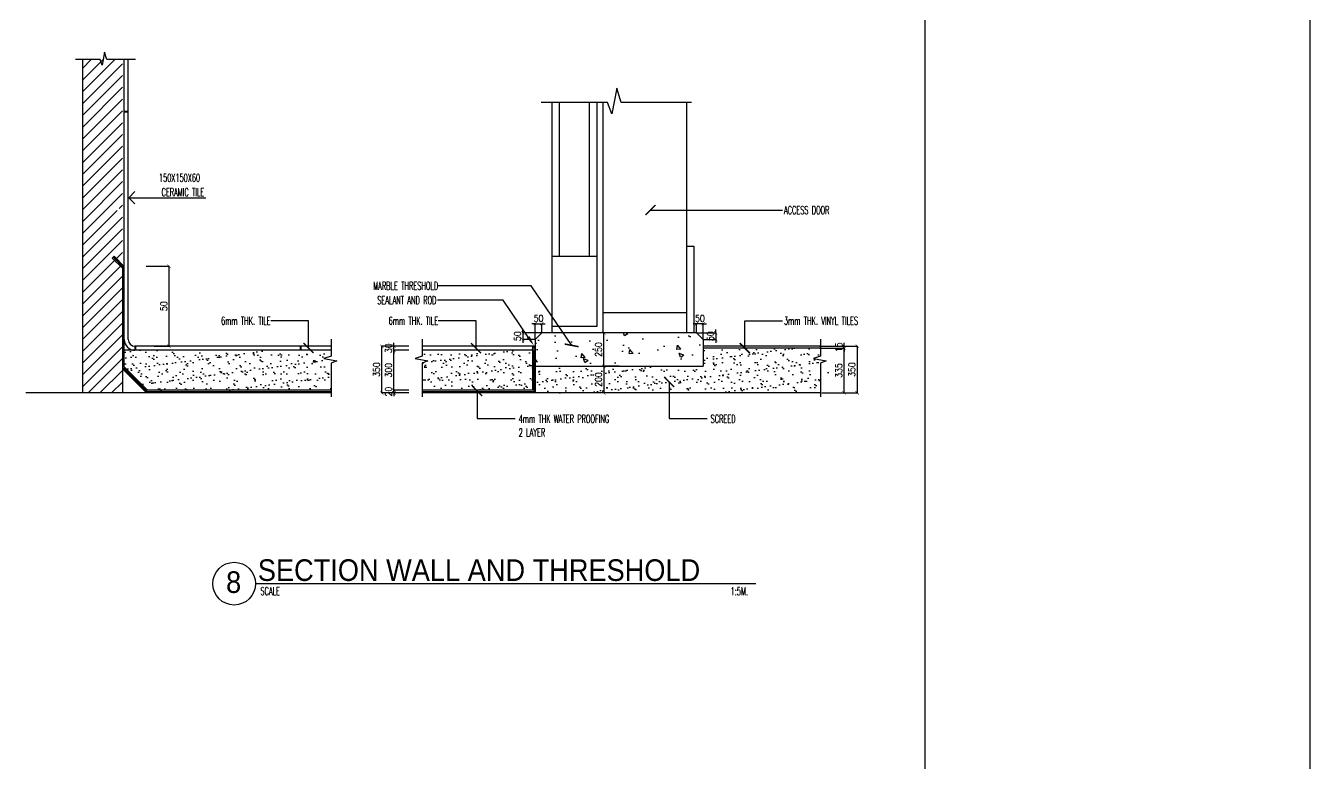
# Model space of a CAD drawing. Extents: x -263967 to -235090, y 166361 to 186286.
# Drawn here: x -245275 to -235642, y 171889 to 177418 of the extents above; entities that cross this region are included whole.
import ezdxf
from ezdxf.enums import TextEntityAlignment as Align

# ---------------------------------------------------------------- set-up
doc = ezdxf.new("R2010")
doc.units = 0
doc.header["$LTSCALE"] = 500
doc.header["$MEASUREMENT"] = 0
doc.linetypes.add('HIDDEN2', pattern=[0.1875, 0.125, -0.0625])
doc.layers.get('0').update_dxf_attribs({"linetype": 'CONTINUOUS'})
doc.layers.get('DEFPOINTS').update_dxf_attribs({"linetype": 'CONTINUOUS'})
for name, color, linetype in [('Dimout', 4, 'CONTINUOUS'), ('HatchA', 11, 'CONTINUOUS'), ('Plaster', 7, 'CONTINUOUS'), ('SANI', 2, 'CONTINUOUS'), ('TITLE', 1, 'CONTINUOUS'), ('TXT', 2, 'CONTINUOUS'), ('TXT1', 2, 'CONTINUOUS'), ('WALL', 6, 'CONTINUOUS'), ('WallPartition', 2, 'CONTINUOUS'), ('Windows', 9, 'CONTINUOUS')]:
    doc.layers.add(name, color=color, linetype=linetype)
doc.styles.add('DIM', font='simplex.shx', dxfattribs={"width": 0.85})
doc.styles.add('ROMANS', font='romans.shx', dxfattribs={"width": 0.6})
doc.styles.add('TTXT', font='swisse.ttf', dxfattribs={"width": 0.9})
doc.dimstyles.new('DIM1-25', dxfattribs={"dimscale": 25, "dimtxt": 2, "dimasz": 1, "dimexe": 0.03, "dimexo": 0.03, "dimgap": 0.6, "dimtad": 1, "dimdec": 0, "dimdsep": 46, "dimtxsty": 'DIM', "dimblk1": 'ARCHTICK', "dimblk2": 'ARCHTICK', "dimsah": 1, "dimcen": 0.09, "dimdle": 0.03, "dimclrd": 256, "dimclrt": 2, "dimadec": 0, "dimazin": 0, "dimtfac": 1, "dimtdec": 0, "dimtix": 1, "dimtmove": 1, "dimatfit": 3, "dimldrblk": 'ARCHTICK', "dimfxl": 0, "dimtvp": 2, "dimtolj": 1, "dimtzin": 0, "dimarcsym": 0})

# ---------------------------------------------------------------- blocks, each defined once
blk = doc.blocks.new('A0-BOX')
at = {"layer": 'TITLE'}
for p, q in [((101.75, 0), (101.75, 79.7)), ((113.3, 0), (113.3, 79.7))]:
    blk.add_line(p, q, dxfattribs=at)
blk = doc.blocks.new('_ARCHTICK')
at = {"color": 0, "linetype": 'ByBlock', "const_width": 0.15}
blk.add_lwpolyline([(-0.5, -0.5), (0.5, 0.5)], dxfattribs=at)
blk = doc.blocks.new('*D145')
at = {"layer": 'DEFPOINTS', "color": 0}
for p in [(-239320.4896950143, 175000.3567111388), (-239138.0877207241, 175000.3567111388), (-239306.007676001, 174665.3567111379)]:
    blk.add_point(p, dxfattribs=at)
at = {"layer": 'Dimout', "color": 0, "lineweight": -2}
for p, q in [((-239319.7396950143, 175000.3567111388), (-239137.3377207241, 175000.3567111388)), ((-239305.257676001, 174665.3567111379), (-239137.3377207241, 174665.3567111379))]:
    blk.add_line(p, q, dxfattribs=at)
at = {"layer": 'Dimout', "lineweight": -2}
blk.add_line((-239138.0877207241, 174664.6067111379), (-239138.0877207241, 175001.1067111388), dxfattribs=at)
at = {"layer": 'Dimout', "lineweight": -2, "xscale": 25, "yscale": 25, "zscale": 25}
for p, rotation in [((-239138.0877207241, 175000.3567111388), 90), ((-239138.0877207241, 174665.3567111379), 270)]:
    blk.add_blockref('_ARCHTICK', p, dxfattribs=dict(at, rotation=rotation))
at = {"layer": 'Dimout', "color": 2, "insert": (-239178.0877207241, 174832.8567111383), "char_height": 50, "attachment_point": 5, "rotation": 90, "style": 'DIM'}
blk.add_mtext('\\A1;335', dxfattribs=at)
blk = doc.blocks.new('*D144')
at = {"layer": 'DEFPOINTS', "color": 0}
for p in [(-239322.3887493573, 175015.3567111388), (-239320.4896950143, 175000.3567111388), (-239138.0877207241, 175015.3567111388)]:
    blk.add_point(p, dxfattribs=at)
at = {"layer": 'Dimout', "lineweight": -2}
for p, q in [((-239138.0877207241, 175015.3567111388), (-239138.0877207241, 175040.3567111388)), ((-239138.0877207241, 175000.3567111388), (-239138.0877207241, 175015.3567111388)), ((-239138.0877207241, 175000.3567111388), (-239138.0877207241, 174975.3567111388))]:
    blk.add_line(p, q, dxfattribs=at)
at = {"layer": 'Dimout', "color": 0, "lineweight": -2}
for p, q in [((-239321.6387493573, 175015.3567111388), (-239137.3377207241, 175015.3567111388)), ((-239319.7396950143, 175000.3567111388), (-239137.3377207241, 175000.3567111388))]:
    blk.add_line(p, q, dxfattribs=at)
at = {"layer": 'Dimout', "lineweight": -2, "xscale": 25, "yscale": 25, "zscale": 25}
for p, rotation in [((-239138.0877207241, 175015.3567111388), 270), ((-239138.0877207241, 175000.3567111388), 90)]:
    blk.add_blockref('_ARCHTICK', p, dxfattribs=dict(at, rotation=rotation))
at = {"layer": 'Dimout', "color": 2, "insert": (-239178.0877207241, 175007.8567111388), "char_height": 50, "attachment_point": 5, "rotation": 90, "style": 'DIM'}
blk.add_mtext('\\A1;15', dxfattribs=at)
blk = doc.blocks.new('*D143')
at = {"layer": 'DEFPOINTS', "color": 0}
for p in [(-239297.3887493573, 175015.3567111388), (-239297.3887493573, 174665.3567111379), (-239039.1276431677, 174665.3567111379)]:
    blk.add_point(p, dxfattribs=at)
at = {"layer": 'Dimout', "color": 0, "lineweight": -2}
for p, q in [((-239296.6387493573, 175015.3567111388), (-239038.3776431677, 175015.3567111388)), ((-239296.6387493573, 174665.3567111379), (-239038.3776431677, 174665.3567111379))]:
    blk.add_line(p, q, dxfattribs=at)
at = {"layer": 'Dimout', "lineweight": -2}
blk.add_line((-239039.1276431677, 175016.1067111388), (-239039.1276431677, 174664.6067111379), dxfattribs=at)
at = {"layer": 'Dimout', "lineweight": -2, "xscale": 25, "yscale": 25, "zscale": 25}
for p, rotation in [((-239039.1276431677, 175015.3567111388), 90), ((-239039.1276431677, 174665.3567111379), 270)]:
    blk.add_blockref('_ARCHTICK', p, dxfattribs=dict(at, rotation=rotation))
at = {"layer": 'Dimout', "color": 2, "insert": (-239079.1276431677, 174840.3567111383), "char_height": 50, "attachment_point": 5, "rotation": 90, "style": 'DIM'}
blk.add_mtext('\\A1;350', dxfattribs=at)
blk = doc.blocks.new('*D142')
at = {"layer": 'DEFPOINTS', "color": 0}
for p in [(-242513.8249303692, 174685.3567111378), (-242401.3234605096, 174685.3567111378), (-242401.3234605094, 174665.3567111381)]:
    blk.add_point(p, dxfattribs=at)
at = {"layer": 'Dimout', "color": 0, "lineweight": -2}
for p, q in [((-242402.0734605096, 174685.3567111378), (-242514.5749303692, 174685.3567111378)), ((-242402.0734605094, 174665.3567111381), (-242514.5749303692, 174665.3567111381))]:
    blk.add_line(p, q, dxfattribs=at)
at = {"layer": 'Dimout', "lineweight": -2}
for p, q in [((-242513.8249303692, 174685.3567111378), (-242513.8249303692, 174710.3567111378)), ((-242513.8249303692, 174665.3567111381), (-242513.8249303692, 174685.3567111378)), ((-242513.8249303692, 174665.3567111381), (-242513.8249303692, 174640.3567111381))]:
    blk.add_line(p, q, dxfattribs=at)
at = {"layer": 'Dimout', "lineweight": -2, "xscale": 25, "yscale": 25, "zscale": 25}
for p, rotation in [((-242513.8249303692, 174685.3567111378), 270), ((-242513.8249303692, 174665.3567111381), 90)]:
    blk.add_blockref('_ARCHTICK', p, dxfattribs=dict(at, rotation=rotation))
at = {"layer": 'Dimout', "color": 2, "insert": (-242553.8249303692, 174675.3567111379), "char_height": 50, "attachment_point": 5, "rotation": 90, "style": 'DIM'}
blk.add_mtext('\\A1;20', dxfattribs=at)
blk = doc.blocks.new('*D141')
at = {"layer": 'DEFPOINTS', "color": 0}
for p in [(-242513.8249303692, 174985.3567111378), (-242401.3234605094, 174985.3567111378), (-242401.3234605096, 174685.3567111378)]:
    blk.add_point(p, dxfattribs=at)
at = {"layer": 'Dimout', "color": 0, "lineweight": -2}
for p, q in [((-242402.0734605094, 174985.3567111378), (-242514.5749303692, 174985.3567111378)), ((-242402.0734605096, 174685.3567111378), (-242514.5749303692, 174685.3567111378))]:
    blk.add_line(p, q, dxfattribs=at)
at = {"layer": 'Dimout', "lineweight": -2}
blk.add_line((-242513.8249303692, 174684.6067111378), (-242513.8249303692, 174986.1067111378), dxfattribs=at)
at = {"layer": 'Dimout', "lineweight": -2, "xscale": 25, "yscale": 25, "zscale": 25}
for p, rotation in [((-242513.8249303692, 174985.3567111378), 90), ((-242513.8249303692, 174685.3567111378), 270)]:
    blk.add_blockref('_ARCHTICK', p, dxfattribs=dict(at, rotation=rotation))
at = {"layer": 'Dimout', "color": 2, "insert": (-242553.8249303692, 174835.3567111377), "char_height": 50, "attachment_point": 5, "rotation": 90, "style": 'DIM'}
blk.add_mtext('\\A1;300', dxfattribs=at)
blk = doc.blocks.new('*D140')
at = {"layer": 'DEFPOINTS', "color": 0}
for p in [(-242513.8249303692, 175015.3567111376), (-242401.3234605094, 175015.3567111376), (-242401.3234605094, 174985.3567111378)]:
    blk.add_point(p, dxfattribs=at)
at = {"layer": 'Dimout', "lineweight": -2}
for p, q in [((-242513.8249303692, 175015.3567111376), (-242513.8249303692, 175040.3567111376)), ((-242513.8249303692, 174985.3567111378), (-242513.8249303692, 175015.3567111376)), ((-242513.8249303692, 174985.3567111378), (-242513.8249303692, 174960.3567111378))]:
    blk.add_line(p, q, dxfattribs=at)
at = {"layer": 'Dimout', "color": 0, "lineweight": -2}
for p, q in [((-242402.0734605094, 175015.3567111376), (-242514.5749303692, 175015.3567111376)), ((-242402.0734605094, 174985.3567111378), (-242514.5749303692, 174985.3567111378))]:
    blk.add_line(p, q, dxfattribs=at)
at = {"layer": 'Dimout', "lineweight": -2, "xscale": 25, "yscale": 25, "zscale": 25}
for p, rotation in [((-242513.8249303692, 175015.3567111376), 270), ((-242513.8249303692, 174985.3567111378), 90)]:
    blk.add_blockref('_ARCHTICK', p, dxfattribs=dict(at, rotation=rotation))
at = {"layer": 'Dimout', "color": 2, "insert": (-242553.8249303692, 175000.3567111377), "char_height": 50, "attachment_point": 5, "rotation": 90, "style": 'DIM'}
blk.add_mtext('\\A1;30', dxfattribs=at)
blk = doc.blocks.new('*D139')
at = {"layer": 'DEFPOINTS', "color": 0}
for p in [(-240823.9960178289, 174865.3567111392), (-240939.7068239683, 174665.3567111379), (-240823.9960178289, 174665.3567111379)]:
    blk.add_point(p, dxfattribs=at)
at = {"layer": 'Dimout', "color": 0, "lineweight": -2}
for p, q in [((-240824.7460178289, 174865.3567111392), (-240940.4568239683, 174865.3567111392)), ((-240824.7460178289, 174665.3567111379), (-240940.4568239683, 174665.3567111379))]:
    blk.add_line(p, q, dxfattribs=at)
at = {"layer": 'Dimout', "lineweight": -2}
blk.add_line((-240939.7068239683, 174866.1067111392), (-240939.7068239683, 174664.6067111379), dxfattribs=at)
at = {"layer": 'Dimout', "lineweight": -2, "xscale": 25, "yscale": 25, "zscale": 25}
for p, rotation in [((-240939.7068239683, 174865.3567111392), 90), ((-240939.7068239683, 174665.3567111379), 270)]:
    blk.add_blockref('_ARCHTICK', p, dxfattribs=dict(at, rotation=rotation))
at = {"layer": 'Dimout', "color": 2, "insert": (-240979.7068239684, 174765.3567111385), "char_height": 50, "attachment_point": 5, "rotation": 90, "style": 'DIM'}
blk.add_mtext('\\A1;200', dxfattribs=at)
blk = doc.blocks.new('*D138')
at = {"layer": 'DEFPOINTS', "color": 0}
for p in [(-240939.7068239683, 175115.3567111389), (-240896.8326730847, 175115.3567111389), (-240823.9960178289, 174865.3567111391)]:
    blk.add_point(p, dxfattribs=at)
at = {"layer": 'Dimout', "color": 0, "lineweight": -2}
for p, q in [((-240897.5826730847, 175115.3567111389), (-240940.4568239683, 175115.3567111389)), ((-240824.7460178289, 174865.3567111391), (-240940.4568239683, 174865.3567111391))]:
    blk.add_line(p, q, dxfattribs=at)
at = {"layer": 'Dimout', "lineweight": -2}
blk.add_line((-240939.7068239683, 174864.6067111391), (-240939.7068239683, 175116.1067111389), dxfattribs=at)
at = {"layer": 'Dimout', "lineweight": -2, "xscale": 25, "yscale": 25, "zscale": 25}
for p, rotation in [((-240939.7068239683, 175115.3567111389), 90), ((-240939.7068239683, 174865.3567111391), 270)]:
    blk.add_blockref('_ARCHTICK', p, dxfattribs=dict(at, rotation=rotation))
at = {"layer": 'Dimout', "color": 2, "insert": (-240979.7068239684, 174990.356711139), "char_height": 50, "attachment_point": 5, "rotation": 90, "style": 'DIM'}
blk.add_mtext('\\A1;250', dxfattribs=at)
blk = doc.blocks.new('*D137')
at = {"layer": 'DEFPOINTS', "color": 0}
for p in [(-240243.9960178285, 175115.3567111392), (-240193.9960178289, 175065.3567111395), (-240100.1613363334, 175065.3567111395)]:
    blk.add_point(p, dxfattribs=at)
at = {"layer": 'Dimout', "lineweight": -2}
for p, q in [((-240100.1613363334, 175115.3567111392), (-240100.1613363334, 175140.3567111392)), ((-240100.1613363334, 175115.3567111392), (-240100.1613363334, 175065.3567111395)), ((-240100.1613363334, 175065.3567111395), (-240100.1613363334, 175040.3567111395))]:
    blk.add_line(p, q, dxfattribs=at)
at = {"layer": 'Dimout', "color": 0, "lineweight": -2}
for p, q in [((-240243.2460178285, 175115.3567111392), (-240099.4113363334, 175115.3567111392)), ((-240193.2460178289, 175065.3567111395), (-240099.4113363334, 175065.3567111395))]:
    blk.add_line(p, q, dxfattribs=at)
at = {"layer": 'Dimout', "lineweight": -2, "xscale": 25, "yscale": 25, "zscale": 25}
for p, rotation in [((-240100.1613363334, 175115.3567111392), 270), ((-240100.1613363334, 175065.3567111395), 90)]:
    blk.add_blockref('_ARCHTICK', p, dxfattribs=dict(at, rotation=rotation))
at = {"layer": 'Dimout', "color": 2, "insert": (-240140.1613363335, 175090.3567111393), "char_height": 50, "attachment_point": 5, "rotation": 90, "style": 'DIM'}
blk.add_mtext('\\A1;50', dxfattribs=at)
blk = doc.blocks.new('*D136')
at = {"layer": 'DEFPOINTS', "color": 0}
for p in [(-240243.9960178285, 175184.2577481636), (-240243.9960178285, 175115.3567111392), (-240193.9960178289, 175065.3567111395)]:
    blk.add_point(p, dxfattribs=at)
at = {"layer": 'Dimout', "lineweight": -2}
for p, q in [((-240243.9960178285, 175184.2577481636), (-240268.9960178285, 175184.2577481636)), ((-240193.9960178289, 175184.2577481636), (-240243.9960178285, 175184.2577481636)), ((-240193.9960178289, 175184.2577481636), (-240168.9960178289, 175184.2577481636))]:
    blk.add_line(p, q, dxfattribs=at)
at = {"layer": 'Dimout', "color": 0, "lineweight": -2}
for p, q in [((-240243.9960178285, 175116.1067111392), (-240243.9960178285, 175185.0077481636)), ((-240193.9960178289, 175066.1067111395), (-240193.9960178289, 175185.0077481636))]:
    blk.add_line(p, q, dxfattribs=at)
at = {"layer": 'Dimout', "lineweight": -2, "xscale": 25, "yscale": 25, "zscale": 25}
blk.add_blockref('_ARCHTICK', (-240243.9960178285, 175184.2577481636), dxfattribs=at)
at = {"layer": 'Dimout', "lineweight": -2, "xscale": 25, "yscale": 25, "zscale": 25, "rotation": 180}
blk.add_blockref('_ARCHTICK', (-240193.9960178289, 175184.2577481636), dxfattribs=at)
at = {"layer": 'Dimout', "color": 2, "insert": (-240218.9960178287, 175224.2577481636), "char_height": 50, "attachment_point": 5, "style": 'DIM'}
blk.add_mtext('\\A1;50', dxfattribs=at)
blk = doc.blocks.new('*D135')
at = {"layer": 'DEFPOINTS', "color": 0}
for p in [(-241403.9960178294, 175184.2577481636), (-241453.9960178289, 175065.3567111395), (-241403.9960178294, 175115.3567111392)]:
    blk.add_point(p, dxfattribs=at)
at = {"layer": 'Dimout', "lineweight": -2}
for p, q in [((-241453.9960178289, 175184.2577481636), (-241478.9960178289, 175184.2577481636)), ((-241453.9960178289, 175184.2577481636), (-241403.9960178294, 175184.2577481636)), ((-241403.9960178294, 175184.2577481636), (-241378.9960178294, 175184.2577481636))]:
    blk.add_line(p, q, dxfattribs=at)
at = {"layer": 'Dimout', "color": 0, "lineweight": -2}
for p, q in [((-241453.9960178289, 175066.1067111395), (-241453.9960178289, 175185.0077481636)), ((-241403.9960178294, 175116.1067111392), (-241403.9960178294, 175185.0077481636))]:
    blk.add_line(p, q, dxfattribs=at)
at = {"layer": 'Dimout', "lineweight": -2, "xscale": 25, "yscale": 25, "zscale": 25}
blk.add_blockref('_ARCHTICK', (-241453.9960178289, 175184.2577481636), dxfattribs=at)
at = {"layer": 'Dimout', "lineweight": -2, "xscale": 25, "yscale": 25, "zscale": 25, "rotation": 180}
blk.add_blockref('_ARCHTICK', (-241403.9960178294, 175184.2577481636), dxfattribs=at)
at = {"layer": 'Dimout', "color": 2, "insert": (-241428.9960178292, 175224.2577481636), "char_height": 50, "attachment_point": 5, "style": 'DIM'}
blk.add_mtext('\\A1;50', dxfattribs=at)
blk = doc.blocks.new('*D134')
at = {"layer": 'DEFPOINTS', "color": 0}
for p in [(-241547.8306993244, 175065.3567111395), (-241453.9960178289, 175065.3567111395), (-241403.9960178294, 175115.3567111392)]:
    blk.add_point(p, dxfattribs=at)
at = {"layer": 'Dimout', "lineweight": -2}
for p, q in [((-241547.8306993244, 175115.3567111392), (-241547.8306993244, 175140.3567111392)), ((-241547.8306993244, 175115.3567111392), (-241547.8306993244, 175065.3567111395)), ((-241547.8306993244, 175065.3567111395), (-241547.8306993244, 175040.3567111395))]:
    blk.add_line(p, q, dxfattribs=at)
at = {"layer": 'Dimout', "color": 0, "lineweight": -2}
for p, q in [((-241404.7460178294, 175115.3567111392), (-241548.5806993244, 175115.3567111392)), ((-241454.7460178289, 175065.3567111395), (-241548.5806993244, 175065.3567111395))]:
    blk.add_line(p, q, dxfattribs=at)
at = {"layer": 'Dimout', "lineweight": -2, "xscale": 25, "yscale": 25, "zscale": 25}
for p, rotation in [((-241547.8306993244, 175115.3567111392), 270), ((-241547.8306993244, 175065.3567111395), 90)]:
    blk.add_blockref('_ARCHTICK', p, dxfattribs=dict(at, rotation=rotation))
at = {"layer": 'Dimout', "color": 2, "insert": (-241587.8306993245, 175090.3567111393), "char_height": 50, "attachment_point": 5, "rotation": 90, "style": 'DIM'}
blk.add_mtext('\\A1;50', dxfattribs=at)
blk = doc.blocks.new('*D133')
at = {"layer": 'DEFPOINTS', "color": 0}
for p in [(-242604.7334009859, 175015.3567111378), (-242401.3234605093, 175015.3567111378), (-242401.3234605094, 174665.3567111381)]:
    blk.add_point(p, dxfattribs=at)
at = {"layer": 'Dimout', "color": 0, "lineweight": -2}
for p, q in [((-242402.0734605093, 175015.3567111378), (-242605.4834009859, 175015.3567111378)), ((-242402.0734605094, 174665.3567111381), (-242605.4834009859, 174665.3567111381))]:
    blk.add_line(p, q, dxfattribs=at)
at = {"layer": 'Dimout', "lineweight": -2}
blk.add_line((-242604.7334009859, 174664.6067111381), (-242604.7334009859, 175016.1067111378), dxfattribs=at)
at = {"layer": 'Dimout', "lineweight": -2, "xscale": 25, "yscale": 25, "zscale": 25}
for p, rotation in [((-242604.7334009859, 175015.3567111378), 90), ((-242604.7334009859, 174665.3567111381), 270)]:
    blk.add_blockref('_ARCHTICK', p, dxfattribs=dict(at, rotation=rotation))
at = {"layer": 'Dimout', "color": 2, "insert": (-242644.7334009859, 174840.3567111379), "char_height": 50, "attachment_point": 5, "rotation": 90, "style": 'DIM'}
blk.add_mtext('\\A1;350', dxfattribs=at)
blk = doc.blocks.new('*D146')
at = {"layer": 'DEFPOINTS', "color": 0}
for p in [(-244373.137542906, 175614.9613402072), (-244200.0620189184, 175614.9613402072), (-244312.5634887778, 175015.3567111379)]:
    blk.add_point(p, dxfattribs=at)
at = {"layer": 'Dimout', "color": 0, "lineweight": -2}
for p, q in [((-244372.387542906, 175614.9613402072), (-244199.3120189184, 175614.9613402072)), ((-244311.8134887778, 175015.3567111379), (-244199.3120189184, 175015.3567111379))]:
    blk.add_line(p, q, dxfattribs=at)
at = {"layer": 'Dimout', "lineweight": -2}
blk.add_line((-244200.0620189184, 175014.6067111379), (-244200.0620189184, 175615.7113402072), dxfattribs=at)
at = {"layer": 'Dimout', "lineweight": -2, "xscale": 25, "yscale": 25, "zscale": 25}
for p, rotation in [((-244200.0620189184, 175614.9613402072), 90), ((-244200.0620189184, 175015.3567111379), 270)]:
    blk.add_blockref('_ARCHTICK', p, dxfattribs=dict(at, rotation=rotation))
at = {"layer": 'Dimout', "color": 2, "insert": (-244240.0620189185, 175315.1590256725), "char_height": 50, "attachment_point": 5, "rotation": 90, "style": 'DIM'}
blk.add_mtext('\\A1;50', dxfattribs=at)

msp = doc.modelspace()

# ---------------------------------------------------------------- hatches: boundary and pattern name
at = {"layer": 'HatchA'}
h = msp.add_hatch(dxfattribs=at)
h.set_pattern_fill('ANSI31', color=256, scale=500, style=0)
h.set_pattern_definition([(45, (-246.7689615226118, 0), (-44.19417382415921, 44.19417382415922), [])])
h.paths.add_polyline_path([(-244549.7993910377, 177164.3156690246), (-244849.7993910377, 177164.3156690245), (-244849.7993910385, 174665.3567111381), (-244549.7993910385, 174665.3567111381), (-244549.7993910381, 175994.2284336323), (-244626.4568507971, 176070.8858933913), (-244612.3147151734, 176085.0280290149), (-244549.799391038, 176022.5127048795)])
at = {"layer": 'Windows'}
h = msp.add_hatch(dxfattribs=at)
h.set_pattern_fill('AR-CONC', color=256, scale=50, style=0)
h.set_pattern_definition([(130, (-1495465.270534434, -730001.3424155231), (-358.6300913003768, -31.37606749129755), [37.5, -412.5]), (185, (-1495465.270534434, -730001.3424155231), (69.3756668065, 376.0960668500059), [30, -330]), (79.54860000000002, (-1495495.156374434, -730003.9570855232), (-289.2546908570108, 344.7197710304767), [31.87009499999996, -350.5710559999993]), (133.8158, (-1495465.270534434, -729901.3424155231), (-533.6205243128222, -82.75950716450907), [56.25000000000001, -618.7500000000001]), (83.3644, (-1495509.738906933, -729908.2390690232), (-467.3313527743517, 487.0589354502209), [47.80514399999991, -525.8564999999992]), (188.8158, (-1495465.270534434, -729901.3424155231), (-467.3309725668136, 487.0593004626623), [44.99999999999995, -494.9999999999996]), (159, (-1495515.270534434, -729926.3424155231), (-298.4535260592309, -201.3094453326694), [37.5, -412.5]), (214, (-1495515.270534434, -729926.3424155231), (-121.6576659607909, 362.5750225234265), [30, -330]), (108.5486, (-1495540.141650934, -729943.1182185232), (-420.111314290745, 161.2652483549762), [31.87009499999998, -350.5710559999996]), (142.5, (-1495465.270534434, -730001.3424155231), (-6.079927658645334, 166.4469269156558), [0, -325.9999999999999, 0, -335, 0, -331.25]), (172.5, (-1495465.270534434, -730001.3424155231), (-131.5347687210743, 197.2058559411801), [0, -191, 0, -318.5, 0, -126.25]), (212.5, (-1495353.770534434, -730001.3424155231), (-266.9112180862045, -11.2774358671899), [0, -124.9999999999999, 0, -389.9999999999995, 0, -517.4999999999994]), (222.5, (-1495303.770534434, -730001.3424155231), (-291.5930846711931, 50.05249116615884), [0, -162.5, 0, -259, 0, -367.5])])
h.paths.add_polyline_path([(-241403.9960178296, 175115.3567111388), (-241453.9960178287, 175065.35671114), (-241453.9960178286, 174865.3567111391), (-240193.9960178289, 174865.3567111392), (-240193.9960178289, 175065.3567111395), (-240243.9960178285, 175115.3567111393)])
h = msp.add_hatch(dxfattribs=at)
h.set_pattern_fill('AR-SAND', color=256, scale=50, style=0)
h.set_pattern_definition([(37.50000000000001, (-246.7689615226118, 0), (-3.149667905480408, 96.34118845065794), [0, -76, 0, -85, 0, -81.25]), (7.499999999999999, (-246.7689615226118, 0), (88.48883526338636, 141.107303261487), [0, -41, 0, -68.5, 0, -26.25]), (327.5, (-308.2689615226118, 0), (155.7070930875747, 0.2829526768482138), [0, -25, 0, -90, 0, -117.5]), (317.5, (-308.2689615226118, 0), (150.3063302286147, 43.88377824671246), [0, -12.5, 0, -59, 0, -67.5])])
h.paths.add_polyline_path([(-242984.2979114682, 174985.356711138), (-244455.6572554148, 174985.3567111378), (-244535.6572554147, 174985.3567111378), (-244535.6572554147, 174859.968316414), (-244361.0456501385, 174685.3567111378), (-242984.2979114682, 174685.356711138)])
h = msp.add_hatch(dxfattribs=at)
h.set_pattern_fill('AR-SAND', color=256, scale=50, style=0)
h.set_pattern_definition([(37.50000000000001, (988733.5808110731, -784012.0993608263), (-3.149667905480408, 96.34118845065792), [0, -76, 0, -85, 0, -81.25]), (7.499999999999999, (988733.5808110731, -784012.0993608263), (88.48883526338636, 141.107303261487), [0, -41, 0, -68.5, 0, -26.25]), (327.5, (988672.0808110731, -784012.0993608263), (155.7070930875747, 0.2829526768482138), [0, -25, 0, -90, 0, -117.5]), (317.5, (988672.0808110731, -784012.0993608263), (150.3063302286147, 43.88377824671245), [0, -12.5, 0, -58.99999999999999, 0, -67.5])])
h.paths.add_polyline_path([(-239313.9543745146, 174665.3567111379), (-239313.9543745146, 174792.9731665082), (-239229.6142814281, 174823.989872671), (-239421.9864948775, 174861.2092349739), (-239313.9543745146, 174895.3268410238), (-239313.9543745146, 175000.3567111388), (-240193.996017829, 175000.3567111391), (-240193.9960178289, 174865.3567111393), (-241453.9960178286, 174865.3567111391), (-241453.9960178288, 174665.356711138)])
h.paths.add_polyline_path([(-241473.9960178286, 174685.3567111379), (-241473.9960178285, 174985.3567111379), (-242301.6403969114, 174985.3567111378), (-242301.6403969114, 174895.3268410238), (-242409.6725172743, 174861.2092349739), (-242217.3003038249, 174823.989872671), (-242301.6403969114, 174792.9731665082), (-242301.6403969114, 174685.3567111378)])

# ---------------------------------------------------------------- linework, layer by layer
at = {"layer": 'Dimout'}
for p, q in [((-241695.5208066834, 175359.9831504528), (-242187.3106796844, 175359.9831504528)), ((-241506.8931723761, 175083.7915142144), (-241695.5208066834, 175359.9831504528))]:
    msp.add_line(p, q, dxfattribs=at)
msp.add_solid([(-241496.5708159895, 175090.8412630489), (-241464.5946793691, 175021.8573758952), (-241517.2155287626, 175076.7417653799)], dxfattribs=at)
at = {"layer": 'HatchA'}
for points in [[(-242985.0210499538, 175069.0590941973), (-242985.0210499538, 174940.3417760808), (-243039.0371101352, 174923.2829730558), (-242942.8510034105, 174904.6732919044), (-242985.0210499538, 174889.164938823), (-242985.0210499538, 174636.2921684839)], [(-242301.6403969114, 175069.0590941973), (-242301.6403969114, 174940.3417760808), (-242355.6564570929, 174923.2829730558), (-242259.4703503682, 174904.6732919044), (-242301.6403969114, 174889.164938823), (-242301.6403969114, 174636.2921684839)], [(-239314.3340070301, 175069.0590941973), (-239314.3340070301, 174940.3417760808), (-239368.3500672116, 174923.2829730558), (-239272.1639604869, 174904.6732919044), (-239314.3340070301, 174889.164938823), (-239314.3340070301, 174636.2921684839)]]:
    msp.add_lwpolyline(points, dxfattribs=at)
at = {"layer": 'Plaster'}
for p, q in [((-244535.6572554148, 175065.3567111378), (-244535.657255415, 177164.3156690246)), ((-244505.6572554148, 175065.3567111378), (-244505.657255415, 177164.3156690246)), ((-244502.6646066916, 176128.6981722621), (-243923.7068633381, 176128.6981722621)), ((-240319.6387355207, 175265.3567111385), (-240947.376355739, 175265.3567111385)), ((-242984.2979114682, 175015.356711138), (-244455.6572554148, 175015.3567111378)), ((-242984.2979114682, 174985.356711138), (-244455.6572554148, 174985.3567111378)), ((-241453.9960178285, 175015.3567111379), (-242301.6403969116, 175015.3567111378)), ((-241473.9960178285, 174985.3567111379), (-242301.6403969116, 174985.3567111378)), ((-239314.3340070301, 175015.3567111388), (-240193.9960178288, 175015.3567111391))]:
    msp.add_line(p, q, dxfattribs=at)
for points in [[(-244452.0831446249, 177164.3156690246), (-244666.1645997081, 177164.3156690246), (-244683.2234027331, 177218.331729206), (-244701.8330838845, 177122.1456224813), (-244717.3414369659, 177164.3156690246), (-244900.7734726472, 177164.3156690246)], [(-240281.6291327737, 176842.4598951221), (-240808.7292053948, 176842.4598951221), (-240842.8468114448, 176950.492015485), (-240880.0661737476, 176758.1198020356), (-240911.0828799104, 176842.4598951221), (-241409.473278758, 176842.4598951221)]]:
    msp.add_lwpolyline(points, dxfattribs=at)
for radius in [80, 50]:
    msp.add_arc((-244455.6572554148, 175065.3567111378), radius, 180.0000000000062, 270.0000000000061, dxfattribs=at)
at = {"layer": 'SANI', "color": 6}
msp.add_line((-243552.3061370137, 173235.80994144), (-239799.0490133789, 173235.80994144), dxfattribs=at)
at = {"layer": 'TITLE'}
for p, q in [((-238529.2880585293, 166361.3002800801), (-238529.2880585293, 180211.3002800569)), ((-235641.7880585322, 166361.3002800801), (-235641.7880585322, 180211.3002800569))]:
    msp.add_line(p, q, dxfattribs=at)
at = {"layer": 'TITLE', "color": 6}
msp.add_circle((-243712.3061370135, 173235.80994144), 160, dxfattribs=at)
at = {"layer": 'WALL'}
for p, q in [((-244849.7993910377, 177164.3156690246), (-244849.7993910384, 174665.3567111381)), ((-244502.6646066916, 176128.6981722621), (-244456.3938853642, 176174.9688935892)), ((-244502.6646066916, 176128.6981722621), (-244456.3938853642, 176082.4274509349)), ((-244626.456850797, 175676.4340161473), (-244549.7993910381, 175599.7765563884)), ((-244612.3147151734, 175690.5761517709), (-244535.6572554148, 175613.9186920124)), ((-244549.7993910381, 175599.7765563884), (-244549.7993910384, 174665.3567111381)), ((-244535.6572554147, 174859.968316414), (-244535.6572554148, 175613.9186920124)), ((-241453.9960178286, 175065.35671114), (-241403.9960178295, 175115.3567111388)), ((-241453.9960178286, 175065.35671114), (-241453.9960178286, 174865.3567111391)), ((-240243.9960178285, 175115.3567111392), (-241403.9960178295, 175115.3567111388)), ((-240193.9960178289, 175065.3567111395), (-240243.9960178285, 175115.3567111392)), ((-240193.9960178289, 175065.3567111395), (-240193.9960178289, 174865.3567111392)), ((-243678.0745011887, 174985.3567111379), (-244535.6572554147, 174985.3567111378)), ((-241473.9960178285, 175015.3567111379), (-241473.9960178286, 174685.3567111379)), ((-239313.9543745145, 175000.3567111388), (-240193.9960178288, 175000.3567111391)), ((-244535.6572554147, 174859.968316414), (-244361.0456501385, 174685.3567111378)), ((-241453.9960178286, 174865.3567111391), (-241453.9960178288, 174665.3567111392)), ((-241453.9960178288, 174865.3567111391), (-240193.9960178289, 174865.3567111392)), ((-244549.7993910383, 174845.8261807904), (-244369.329921386, 174665.356711138)), ((-242984.2979114682, 174665.356711138), (-245275.1962518571, 174665.3567111381)), ((-242984.2979114682, 174685.356711138), (-244361.0456501385, 174685.3567111378)), ((-241473.9960178286, 174685.3567111379), (-242301.6403969114, 174685.3567111378)), ((-239313.9543745145, 174665.3567111379), (-242301.6403969116, 174665.3567111381))]:
    msp.add_line(p, q, dxfattribs=at)
at = {"layer": 'WallPartition', "linetype": 'HIDDEN2', "const_width": 10}
for points in [[(-244619.3857829852, 175683.5050839591), (-244543.6055735599, 175607.7248745338)], [(-244543.6055735599, 174859.968316414), (-244543.6055735599, 175607.7248745338)], [(-241463.9960178285, 174985.3567111379), (-241463.9960178286, 174675.3567111379), (-242301.6403969114, 174675.3567111379)], [(-244542.7283232265, 174852.8972486022), (-244355.1877857624, 174665.356711138)], [(-242984.2979114682, 174675.3567111379), (-244365.1877857623, 174675.3567111379)]]:
    msp.add_lwpolyline(points, dxfattribs=at)
at = {"layer": 'Windows'}
for p, q in [((-244505.6572554164, 176775.3567111378), (-244535.6572554164, 176775.3567111378)), ((-241329.6387355199, 176842.4598951221), (-241329.6387355196, 175115.3567111378)), ((-241273.9960178273, 176842.4598951221), (-241273.9960178273, 175688.6900444711)), ((-241048.6147865435, 176842.4598951221), (-241048.6147865426, 175688.6900444711)), ((-240992.9720688539, 176842.4598951221), (-240992.9720688536, 175161.9461351044)), ((-240947.3763557384, 176842.4598951221), (-240947.376355739, 175115.3567111389)), ((-240319.6387355207, 176842.4598951219), (-240319.6387355207, 175115.3567111378)), ((-244505.6572554164, 176770.3567111378), (-244535.6572554164, 176770.3567111378)), ((-240319.6387355207, 175765.3567111382), (-240263.9960178279, 175765.3567111382)), ((-240263.9960178279, 175765.3567111382), (-240263.9960178294, 175115.3567111384)), ((-244626.4568507971, 175676.4340161473), (-244612.3147151734, 175690.576151771)), ((-240992.9720688536, 175688.6900444711), (-241329.6387355196, 175688.6900444711)), ((-240992.9720688536, 175161.9461351044), (-241329.6387355196, 175161.9461351044)), ((-244455.6572554148, 175015.3567111378), (-244455.6572554148, 174985.3567111378)), ((-244450.6572554148, 175015.3567111378), (-244450.6572554148, 174985.3567111378)), ((-243215.6572554148, 175015.3567111378), (-243215.6572554148, 174985.3567111378)), ((-243210.6572554148, 175015.3567111378), (-243210.6572554148, 174985.3567111378))]:
    msp.add_line(p, q, dxfattribs=at)
msp.add_circle((-241463.9960178286, 174994.8121851776), 9.999999999883585, dxfattribs=at)
for centre, start in [((-241463.9960178286, 175015.001809401), 177.9661357208071), ((-241463.9960178286, 175018.0052969427), 195.3585497988198)]:
    msp.add_arc(centre, 9.999999999883585, start, 2.033864279192949, dxfattribs=at)

# ---------------------------------------------------------------- block references
at = {"xscale": 250, "yscale": 250, "zscale": 250}
msp.add_blockref('A0-BOX', (-263966.7880585293, 166361.3002800801), dxfattribs=at)

# ---------------------------------------------------------------- texts
at = {"layer": 'TXT', "style": 'ROMANS', "width": 0.6}
for s, p in [('150X150X60', (-243967.3318650522, 176278.1029631599)), ('CERAMIC TILE', (-243935.1945963351, 176169.9794892913)), ('MARBLE THRESHOLD', (-242181.6517877505, 175468.2968813596)), ('SEALANT AND ROD', (-242195.5544701168, 175359.9829787562)), ('6mm THK. TILE', (-243437.8337030758, 175206.8237961656)), ('6mm THK. TILE', (-242181.6517877505, 175206.8237961656))]:
    msp.add_text(s, height=60, dxfattribs=at).set_placement(p, align=Align.MIDDLE_RIGHT)
for s, p in [('ACCESS DOOR', (-239588.5967326748, 176035.8429577402)), ('3mm THK. VINYL TILES', (-239588.5967326748, 175206.8237961656))]:
    msp.add_text(s, height=60, dxfattribs=at).set_placement(p, align=Align.MIDDLE_LEFT)
for s, p in [('4mm THK WATER PROOFING', (-241578.3697440721, 174440.7777875382)), ('SCREED', (-240138.4689564928, 174440.7777875382)), ('2 LAYER', (-241578.3697440721, 174338.6034226626)), ('SCALE', (-243514.569717942, 173150.3133278356)), ('1:5M.', (-239988.8695212021, 173148.9709104059))]:
    msp.add_text(s, height=60, dxfattribs=at).set_placement(p)
at = {"layer": 'TXT1', "color": 6, "style": 'TTXT', "width": 0.9}
for s, p in [('SECTION WALL AND THRESHOLD', (-243534.4826900088, 173256.2084181538)), ('8', (-243772.4087650744, 173166.275362817))]:
    msp.add_text(s, height=162.09375, dxfattribs=at).set_placement(p)

# ---------------------------------------------------------------- dimensions: what is measured, and where the dimension line sits
at = {"layer": 'Dimout'}
dim = msp.add_linear_dim(base=(-244200.0620189184, 175614.9613402072), p1=(-244312.5634887778, 175015.3567111379), p2=(-244373.137542906, 175614.9613402072), angle=90, text='50', dimstyle='DIM1-25', dxfattribs=at)
dim.commit()
dim.dimension.update_dxf_attribs({"geometry": '*D146', "text_midpoint": (-244240.0620189185, 175315.1590256725)})
for base, p1, p2, angle, picture, middle in [((-241403.9960178294, 175184.2577481636), (-241453.9960178289, 175065.3567111395), (-241403.9960178294, 175115.3567111392), 180, '*D135', (-241428.9960178292, 175224.2577481636)), ((-241547.8306993244, 175065.3567111395), (-241403.9960178294, 175115.3567111392), (-241453.9960178289, 175065.3567111395), 90, '*D134', (-241587.8306993245, 175090.3567111393)), ((-240100.1613363334, 175065.3567111395), (-240243.9960178285, 175115.3567111392), (-240193.9960178289, 175065.3567111395), 90, '*D137', (-240140.1613363335, 175090.3567111393)), ((-242513.8249303692, 175015.3567111376), (-242401.3234605094, 174985.3567111378), (-242401.3234605094, 175015.3567111376), 90, '*D140', (-242553.8249303692, 175000.3567111377)), ((-240939.7068239683, 175115.3567111389), (-240823.9960178289, 174865.3567111391), (-240896.8326730847, 175115.3567111389), 90, '*D138', (-240979.7068239684, 174990.356711139)), ((-239138.0877207241, 175015.3567111388), (-239320.4896950143, 175000.3567111388), (-239322.3887493573, 175015.3567111388), 90, '*D144', (-239178.0877207241, 175007.8567111388)), ((-242604.7334009859, 175015.3567111378), (-242401.3234605094, 174665.3567111381), (-242401.3234605093, 175015.3567111378), 90, '*D133', (-242644.7334009859, 174840.3567111379)), ((-242513.8249303692, 174985.3567111378), (-242401.3234605096, 174685.3567111378), (-242401.3234605094, 174985.3567111378), 90, '*D141', (-242553.8249303692, 174835.3567111377)), ((-239138.0877207241, 175000.3567111388), (-239306.007676001, 174665.3567111379), (-239320.4896950143, 175000.3567111388), 90, '*D145', (-239178.0877207241, 174832.8567111383)), ((-239039.1276431677, 174665.3567111379), (-239297.3887493573, 175015.3567111388), (-239297.3887493573, 174665.3567111379), 90, '*D143', (-239079.1276431677, 174840.3567111383)), ((-240939.7068239683, 174665.3567111379), (-240823.9960178289, 174865.3567111392), (-240823.9960178289, 174665.3567111379), 90, '*D139', (-240979.7068239684, 174765.3567111385)), ((-242513.8249303692, 174685.3567111378), (-242401.3234605094, 174665.3567111381), (-242401.3234605096, 174685.3567111378), 90, '*D142', (-242553.8249303692, 174675.3567111379))]:
    dim = msp.add_linear_dim(base=base, p1=p1, p2=p2, angle=angle, dimstyle='DIM1-25', dxfattribs=at)
    dim.commit()
    dim.dimension.update_dxf_attribs({"geometry": picture, "text_midpoint": middle})
dim = msp.add_linear_dim(base=(-240243.9960178285, 175184.2577481636), p1=(-240193.9960178289, 175065.3567111395), p2=(-240243.9960178285, 175115.3567111392), dimstyle='DIM1-25', dxfattribs=at)
dim.commit()
dim.dimension.update_dxf_attribs({"geometry": '*D136', "text_midpoint": (-240218.9960178287, 175224.2577481636)})

# ---------------------------------------------------------------- leaders
for points, override in [([(-240590.2380944404, 176035.8429577402), (-239599.3816254125, 176035.8429577402)], {"dimasz": 3, "dimtad": 0}), ([(-241180.8780113868, 175021.8573758952), (-241485.7780037398, 175468.2968813596), (-242181.6517877505, 175468.2968813596)], {"dimasz": 3, "dimgap": 0.6, "dimtad": 0}), ([(-243154.2652412999, 175001.293789397), (-243154.2652412999, 175206.8237961656), (-243437.8337030758, 175206.8237961656)], {"dimasz": 3, "dimgap": 0.6, "dimtad": 0}), ([(-241898.0833259746, 175001.293789397), (-241898.0833259746, 175206.8237961656), (-242181.6517877505, 175206.8237961656)], {"dimasz": 3, "dimgap": 0.6, "dimtad": 0}), ([(-239882.9500871884, 175001.293789397), (-239882.9500871884, 175206.8237961656), (-239599.3816254125, 175206.8237961656)], {"dimasz": 3, "dimgap": 0.6, "dimtad": 0}), ([(-241888.9602811123, 174679.4196328789), (-241888.9602811123, 174473.8896261102), (-241605.3918193365, 174473.8896261102)], {"dimasz": 3, "dimgap": 0.6, "dimtad": 0}), ([(-240449.059493533, 174747.2905470468), (-240449.059493533, 174473.8896261102), (-240165.4910317571, 174473.8896261102)], {"dimasz": 3, "dimgap": 0.6, "dimtad": 0})]:
    msp.add_leader(points, dimstyle='DIM1-25', override=override, dxfattribs=at)

doc.saveas('drawing.dxf')
